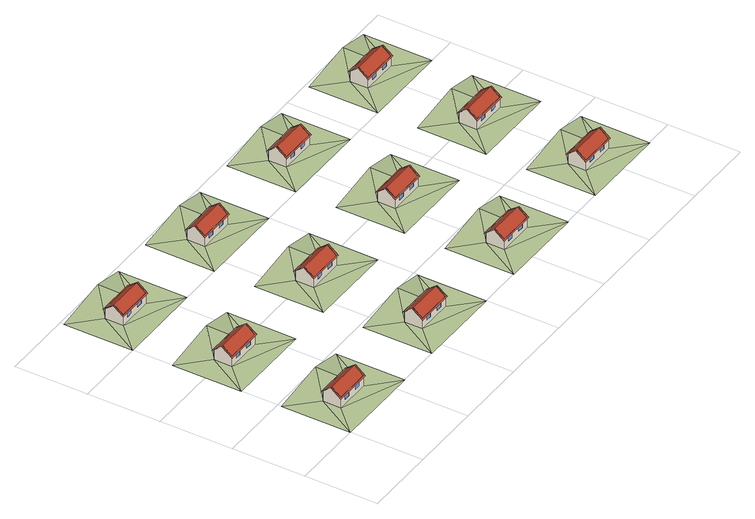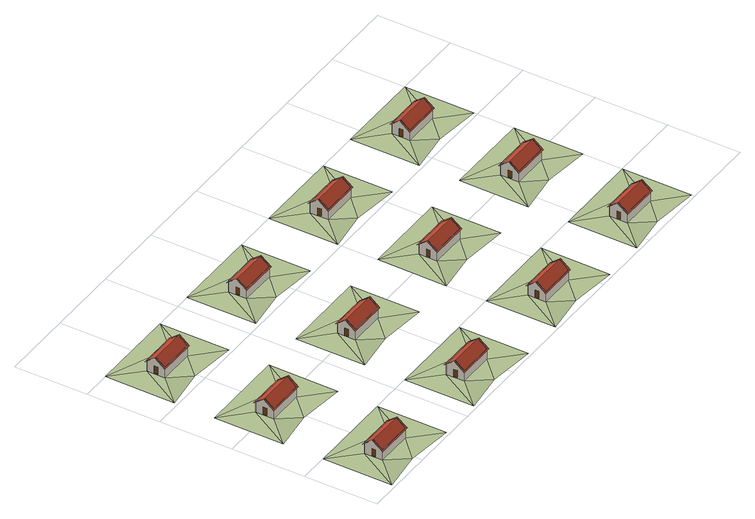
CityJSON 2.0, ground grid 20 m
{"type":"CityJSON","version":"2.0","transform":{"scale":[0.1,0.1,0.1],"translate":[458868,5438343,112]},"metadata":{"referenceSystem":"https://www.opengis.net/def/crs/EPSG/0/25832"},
"CityObjects":{
"building1":{"type":"Building","attributes":{"name":"Example Building LOD4","function":"1000","yearOfConstruction":1985,"roofType":"1030","measuredHeight":5,"storeysAboveGround":1,"storeyHeightsAboveGround":3},"address":[{"country":"Germany","locality":"Eggenstein-Leopoldshafen","thoroughfareNumber":"1","thoroughfareName":"Hermann-von-Helmholtz-Platz","postcode":"76344"}],"geometry":[{"type":"MultiSurface","lod":"3","boundaries":[[[0,1,2,3]],[[4,5,6,7]],[[1,8,9,2],[4,7,10,11],[12,13,14,15]],[[14,16,17,15]],[[15,17,18,12]],[[11,19,5,4]],[[13,20,16,14]],[[12,18,20,13]],[[7,6,21,10]],[[10,21,19,11]],[[19,21,6,5]],[[17,16,20,18]],[[3,22,23,0]],[[24,25,26,27]],[[28,29,25,24]],[[0,23,30,8,1],[27,24,28,31]],[[31,32,29,28]],[[27,26,32,31]],[[26,25,29,32]],[[2,9,33,22,3]],[[22,33,30,23]],[[33,22,23,30,34,35,36,37]],[[8,30,33,9]],[[34,30,8,9,33,37,38,39]]],"semantics":{"surfaces":[{"type":"GroundSurface"},{"type":"WallSurface"},{"type":"Window"},{"type":"Door"},{"type":"RoofSurface"}],"values":[0,1,1,1,1,1,1,1,1,1,2,2,1,1,1,1,1,1,3,1,4,4,4,4]}}]},
"building2":{"type":"Building","attributes":{"name":"Example Building LOD4","function":"1000","yearOfConstruction":1985,"roofType":"1030","measuredHeight":5,"storeysAboveGround":1,"storeyHeightsAboveGround":3},"address":[{"country":"Germany","locality":"Eggenstein-Leopoldshafen","thoroughfareNumber":"1","thoroughfareName":"Hermann-von-Helmholtz-Platz","postcode":"76344"}],"geometry":[{"type":"MultiSurface","lod":"3","boundaries":[[[40,41,42,43]],[[44,45,46,47]],[[41,48,49,42],[44,47,50,51],[52,53,54,55]],[[54,56,57,55]],[[55,57,58,52]],[[51,59,45,44]],[[53,60,56,54]],[[52,58,60,53]],[[47,46,61,50]],[[50,61,59,51]],[[59,61,46,45]],[[57,56,60,58]],[[43,62,63,40]],[[64,65,66,67]],[[68,69,65,64]],[[40,63,70,48,41],[67,64,68,71]],[[71,72,69,68]],[[67,66,72,71]],[[66,65,69,72]],[[42,49,73,62,43]],[[62,73,70,63]],[[73,62,63,70,74,75,76,77]],[[48,70,73,49]],[[74,70,48,49,73,77,78,79]]],"semantics":{"surfaces":[{"type":"GroundSurface"},{"type":"WallSurface"},{"type":"Window"},{"type":"Door"},{"type":"RoofSurface"}],"values":[0,1,1,1,1,1,1,1,1,1,2,2,1,1,1,1,1,1,3,1,4,4,4,4]}}]},
"building3":{"type":"Building","attributes":{"name":"Example Building LOD4","function":"1000","yearOfConstruction":1985,"roofType":"1030","measuredHeight":5,"storeysAboveGround":1,"storeyHeightsAboveGround":3},"address":[{"country":"Germany","locality":"Eggenstein-Leopoldshafen","thoroughfareNumber":"1","thoroughfareName":"Hermann-von-Helmholtz-Platz","postcode":"76344"}],"geometry":[{"type":"MultiSurface","lod":"3","boundaries":[[[80,81,82,83]],[[84,85,86,87]],[[81,88,89,82],[84,87,90,91],[92,93,94,95]],[[94,96,97,95]],[[95,97,98,92]],[[91,99,85,84]],[[93,100,96,94]],[[92,98,100,93]],[[87,86,101,90]],[[90,101,99,91]],[[99,101,86,85]],[[97,96,100,98]],[[83,102,103,80]],[[104,105,106,107]],[[108,109,105,104]],[[80,103,110,88,81],[107,104,108,111]],[[111,112,109,108]],[[107,106,112,111]],[[106,105,109,112]],[[82,89,113,102,83]],[[102,113,110,103]],[[113,102,103,110,114,115,116,117]],[[88,110,113,89]],[[114,110,88,89,113,117,118,119]]],"semantics":{"surfaces":[{"type":"GroundSurface"},{"type":"WallSurface"},{"type":"Window"},{"type":"Door"},{"type":"RoofSurface"}],"values":[0,1,1,1,1,1,1,1,1,1,2,2,1,1,1,1,1,1,3,1,4,4,4,4]}}]},
"building4":{"type":"Building","attributes":{"name":"Example Building LOD4","function":"1000","yearOfConstruction":1985,"roofType":"1030","measuredHeight":5,"storeysAboveGround":1,"storeyHeightsAboveGround":3},"address":[{"country":"Germany","locality":"Eggenstein-Leopoldshafen","thoroughfareNumber":"1","thoroughfareName":"Hermann-von-Helmholtz-Platz","postcode":"76344"}],"geometry":[{"type":"MultiSurface","lod":"3","boundaries":[[[120,121,122,123]],[[124,125,126,127]],[[121,128,129,122],[124,127,130,131],[132,133,134,135]],[[134,136,137,135]],[[135,137,138,132]],[[131,139,125,124]],[[133,140,136,134]],[[132,138,140,133]],[[127,126,141,130]],[[130,141,139,131]],[[139,141,126,125]],[[137,136,140,138]],[[123,142,143,120]],[[144,145,146,147]],[[148,149,145,144]],[[120,143,150,128,121],[147,144,148,151]],[[151,152,149,148]],[[147,146,152,151]],[[146,145,149,152]],[[122,129,153,142,123]],[[142,153,150,143]],[[153,142,143,150,154,155,156,157]],[[128,150,153,129]],[[154,150,128,129,153,157,158,159]]],"semantics":{"surfaces":[{"type":"GroundSurface"},{"type":"WallSurface"},{"type":"Window"},{"type":"Door"},{"type":"RoofSurface"}],"values":[0,1,1,1,1,1,1,1,1,1,2,2,1,1,1,1,1,1,3,1,4,4,4,4]}}]},
"building5":{"type":"Building","attributes":{"name":"Example Building LOD4","function":"1000","yearOfConstruction":1985,"roofType":"1030","measuredHeight":5,"storeysAboveGround":1,"storeyHeightsAboveGround":3},"address":[{"country":"Germany","locality":"Eggenstein-Leopoldshafen","thoroughfareNumber":"1","thoroughfareName":"Hermann-von-Helmholtz-Platz","postcode":"76344"}],"geometry":[{"type":"MultiSurface","lod":"3","boundaries":[[[160,161,162,163]],[[164,165,166,167]],[[161,168,169,162],[164,167,170,171],[172,173,174,175]],[[174,176,177,175]],[[175,177,178,172]],[[171,179,165,164]],[[173,180,176,174]],[[172,178,180,173]],[[167,166,181,170]],[[170,181,179,171]],[[179,181,166,165]],[[177,176,180,178]],[[163,182,183,160]],[[184,185,186,187]],[[188,189,185,184]],[[160,183,190,168,161],[187,184,188,191]],[[191,192,189,188]],[[187,186,192,191]],[[186,185,189,192]],[[162,169,193,182,163]],[[182,193,190,183]],[[193,182,183,190,194,195,196,197]],[[168,190,193,169]],[[194,190,168,169,193,197,198,199]]],"semantics":{"surfaces":[{"type":"GroundSurface"},{"type":"WallSurface"},{"type":"Window"},{"type":"Door"},{"type":"RoofSurface"}],"values":[0,1,1,1,1,1,1,1,1,1,2,2,1,1,1,1,1,1,3,1,4,4,4,4]}}]},
"building6":{"type":"Building","attributes":{"name":"Example Building LOD4","function":"1000","yearOfConstruction":1985,"roofType":"1030","measuredHeight":5,"storeysAboveGround":1,"storeyHeightsAboveGround":3},"address":[{"country":"Germany","locality":"Eggenstein-Leopoldshafen","thoroughfareNumber":"1","thoroughfareName":"Hermann-von-Helmholtz-Platz","postcode":"76344"}],"geometry":[{"type":"MultiSurface","lod":"3","boundaries":[[[200,201,202,203]],[[204,205,206,207]],[[201,208,209,202],[204,207,210,211],[212,213,214,215]],[[214,216,217,215]],[[215,217,218,212]],[[211,219,205,204]],[[213,220,216,214]],[[212,218,220,213]],[[207,206,221,210]],[[210,221,219,211]],[[219,221,206,205]],[[217,216,220,218]],[[203,222,223,200]],[[224,225,226,227]],[[228,229,225,224]],[[200,223,230,208,201],[227,224,228,231]],[[231,232,229,228]],[[227,226,232,231]],[[226,225,229,232]],[[202,209,233,222,203]],[[222,233,230,223]],[[233,222,223,230,234,235,236,237]],[[208,230,233,209]],[[234,230,208,209,233,237,238,239]]],"semantics":{"surfaces":[{"type":"GroundSurface"},{"type":"WallSurface"},{"type":"Window"},{"type":"Door"},{"type":"RoofSurface"}],"values":[0,1,1,1,1,1,1,1,1,1,2,2,1,1,1,1,1,1,3,1,4,4,4,4]}}]},
"building7":{"type":"Building","attributes":{"name":"Example Building LOD4","function":"1000","yearOfConstruction":1985,"roofType":"1030","measuredHeight":5,"storeysAboveGround":1,"storeyHeightsAboveGround":3},"address":[{"country":"Germany","locality":"Eggenstein-Leopoldshafen","thoroughfareNumber":"1","thoroughfareName":"Hermann-von-Helmholtz-Platz","postcode":"76344"}],"geometry":[{"type":"MultiSurface","lod":"3","boundaries":[[[240,241,242,243]],[[244,245,246,247]],[[241,248,249,242],[244,247,250,251],[252,253,254,255]],[[254,256,257,255]],[[255,257,258,252]],[[251,259,245,244]],[[253,260,256,254]],[[252,258,260,253]],[[247,246,261,250]],[[250,261,259,251]],[[259,261,246,245]],[[257,256,260,258]],[[243,262,263,240]],[[264,265,266,267]],[[268,269,265,264]],[[240,263,270,248,241],[267,264,268,271]],[[271,272,269,268]],[[267,266,272,271]],[[266,265,269,272]],[[242,249,273,262,243]],[[262,273,270,263]],[[273,262,263,270,274,275,276,277]],[[248,270,273,249]],[[274,270,248,249,273,277,278,279]]],"semantics":{"surfaces":[{"type":"GroundSurface"},{"type":"WallSurface"},{"type":"Window"},{"type":"Door"},{"type":"RoofSurface"}],"values":[0,1,1,1,1,1,1,1,1,1,2,2,1,1,1,1,1,1,3,1,4,4,4,4]}}]},
"building8":{"type":"Building","attributes":{"name":"Example Building LOD4","function":"1000","yearOfConstruction":1985,"roofType":"1030","measuredHeight":5,"storeysAboveGround":1,"storeyHeightsAboveGround":3},"address":[{"country":"Germany","locality":"Eggenstein-Leopoldshafen","thoroughfareNumber":"1","thoroughfareName":"Hermann-von-Helmholtz-Platz","postcode":"76344"}],"geometry":[{"type":"MultiSurface","lod":"3","boundaries":[[[280,281,282,283]],[[284,285,286,287]],[[281,288,289,282],[284,287,290,291],[292,293,294,295]],[[294,296,297,295]],[[295,297,298,292]],[[291,299,285,284]],[[293,300,296,294]],[[292,298,300,293]],[[287,286,301,290]],[[290,301,299,291]],[[299,301,286,285]],[[297,296,300,298]],[[283,302,303,280]],[[304,305,306,307]],[[308,309,305,304]],[[280,303,310,288,281],[307,304,308,311]],[[311,312,309,308]],[[307,306,312,311]],[[306,305,309,312]],[[282,289,313,302,283]],[[302,313,310,303]],[[313,302,303,310,314,315,316,317]],[[288,310,313,289]],[[314,310,288,289,313,317,318,319]]],"semantics":{"surfaces":[{"type":"GroundSurface"},{"type":"WallSurface"},{"type":"Window"},{"type":"Door"},{"type":"RoofSurface"}],"values":[0,1,1,1,1,1,1,1,1,1,2,2,1,1,1,1,1,1,3,1,4,4,4,4]}}]},
"building9":{"type":"Building","attributes":{"name":"Example Building LOD4","function":"1000","yearOfConstruction":1985,"roofType":"1030","measuredHeight":5,"storeysAboveGround":1,"storeyHeightsAboveGround":3},"address":[{"country":"Germany","locality":"Eggenstein-Leopoldshafen","thoroughfareNumber":"1","thoroughfareName":"Hermann-von-Helmholtz-Platz","postcode":"76344"}],"geometry":[{"type":"MultiSurface","lod":"3","boundaries":[[[320,321,322,323]],[[324,325,326,327]],[[321,328,329,322],[324,327,330,331],[332,333,334,335]],[[334,336,337,335]],[[335,337,338,332]],[[331,339,325,324]],[[333,340,336,334]],[[332,338,340,333]],[[327,326,341,330]],[[330,341,339,331]],[[339,341,326,325]],[[337,336,340,338]],[[323,342,343,320]],[[344,345,346,347]],[[348,349,345,344]],[[320,343,350,328,321],[347,344,348,351]],[[351,352,349,348]],[[347,346,352,351]],[[346,345,349,352]],[[322,329,353,342,323]],[[342,353,350,343]],[[353,342,343,350,354,355,356,357]],[[328,350,353,329]],[[354,350,328,329,353,357,358,359]]],"semantics":{"surfaces":[{"type":"GroundSurface"},{"type":"WallSurface"},{"type":"Window"},{"type":"Door"},{"type":"RoofSurface"}],"values":[0,1,1,1,1,1,1,1,1,1,2,2,1,1,1,1,1,1,3,1,4,4,4,4]}}]},
"building10":{"type":"Building","attributes":{"name":"Example Building LOD4","function":"1000","yearOfConstruction":1985,"roofType":"1030","measuredHeight":5,"storeysAboveGround":1,"storeyHeightsAboveGround":3},"address":[{"country":"Germany","locality":"Eggenstein-Leopoldshafen","thoroughfareNumber":"1","thoroughfareName":"Hermann-von-Helmholtz-Platz","postcode":"76344"}],"geometry":[{"type":"MultiSurface","lod":"3","boundaries":[[[360,361,362,363]],[[364,365,366,367]],[[361,368,369,362],[364,367,370,371],[372,373,374,375]],[[374,376,377,375]],[[375,377,378,372]],[[371,379,365,364]],[[373,380,376,374]],[[372,378,380,373]],[[367,366,381,370]],[[370,381,379,371]],[[379,381,366,365]],[[377,376,380,378]],[[363,382,383,360]],[[384,385,386,387]],[[388,389,385,384]],[[360,383,390,368,361],[387,384,388,391]],[[391,392,389,388]],[[387,386,392,391]],[[386,385,389,392]],[[362,369,393,382,363]],[[382,393,390,383]],[[393,382,383,390,394,395,396,397]],[[368,390,393,369]],[[394,390,368,369,393,397,398,399]]],"semantics":{"surfaces":[{"type":"GroundSurface"},{"type":"WallSurface"},{"type":"Window"},{"type":"Door"},{"type":"RoofSurface"}],"values":[0,1,1,1,1,1,1,1,1,1,2,2,1,1,1,1,1,1,3,1,4,4,4,4]}}]},
"building11":{"type":"Building","attributes":{"name":"Example Building LOD4","function":"1000","yearOfConstruction":1985,"roofType":"1030","measuredHeight":5,"storeysAboveGround":1,"storeyHeightsAboveGround":3},"address":[{"country":"Germany","locality":"Eggenstein-Leopoldshafen","thoroughfareNumber":"1","thoroughfareName":"Hermann-von-Helmholtz-Platz","postcode":"76344"}],"geometry":[{"type":"MultiSurface","lod":"3","boundaries":[[[400,401,402,403]],[[404,405,406,407]],[[401,408,409,402],[404,407,410,411],[412,413,414,415]],[[414,416,417,415]],[[415,417,418,412]],[[411,419,405,404]],[[413,420,416,414]],[[412,418,420,413]],[[407,406,421,410]],[[410,421,419,411]],[[419,421,406,405]],[[417,416,420,418]],[[403,422,423,400]],[[424,425,426,427]],[[428,429,425,424]],[[400,423,430,408,401],[427,424,428,431]],[[431,432,429,428]],[[427,426,432,431]],[[426,425,429,432]],[[402,409,433,422,403]],[[422,433,430,423]],[[433,422,423,430,434,435,436,437]],[[408,430,433,409]],[[434,430,408,409,433,437,438,439]]],"semantics":{"surfaces":[{"type":"GroundSurface"},{"type":"WallSurface"},{"type":"Window"},{"type":"Door"},{"type":"RoofSurface"}],"values":[0,1,1,1,1,1,1,1,1,1,2,2,1,1,1,1,1,1,3,1,4,4,4,4]}}]},
"building12":{"type":"Building","attributes":{"name":"Example Building LOD4","function":"1000","yearOfConstruction":1985,"roofType":"1030","measuredHeight":5,"storeysAboveGround":1,"storeyHeightsAboveGround":3},"address":[{"country":"Germany","locality":"Eggenstein-Leopoldshafen","thoroughfareNumber":"1","thoroughfareName":"Hermann-von-Helmholtz-Platz","postcode":"76344"}],"geometry":[{"type":"MultiSurface","lod":"3","boundaries":[[[440,441,442,443]],[[444,445,446,447]],[[441,448,449,442],[444,447,450,451],[452,453,454,455]],[[454,456,457,455]],[[455,457,458,452]],[[451,459,445,444]],[[453,460,456,454]],[[452,458,460,453]],[[447,446,461,450]],[[450,461,459,451]],[[459,461,446,445]],[[457,456,460,458]],[[443,462,463,440]],[[464,465,466,467]],[[468,469,465,464]],[[440,463,470,448,441],[467,464,468,471]],[[471,472,469,468]],[[467,466,472,471]],[[466,465,469,472]],[[442,449,473,462,443]],[[462,473,470,463]],[[473,462,463,470,474,475,476,477]],[[448,470,473,449]],[[474,470,448,449,473,477,478,479]]],"semantics":{"surfaces":[{"type":"GroundSurface"},{"type":"WallSurface"},{"type":"Window"},{"type":"Door"},{"type":"RoofSurface"}],"values":[0,1,1,1,1,1,1,1,1,1,2,2,1,1,1,1,1,1,3,1,4,4,4,4]}}]},
"terrain1":{"type":"TINRelief","attributes":{"name":"Ground","lod":3},"geometry":[{"type":"CompositeSurface","lod":"3","boundaries":[[[3,480,481]],[[0,480,3]],[[0,482,480]],[[1,482,0]],[[483,482,1]],[[483,1,2]],[[483,2,484]],[[2,3,484]],[[3,481,484]]]}]},
"terrain2":{"type":"TINRelief","attributes":{"name":"Ground","lod":3},"geometry":[{"type":"CompositeSurface","lod":"3","boundaries":[[[43,485,486]],[[40,485,43]],[[40,487,485]],[[41,487,40]],[[488,487,41]],[[488,41,42]],[[488,42,489]],[[42,43,489]],[[43,486,489]]]}]},
"terrain3":{"type":"TINRelief","attributes":{"name":"Ground","lod":3},"geometry":[{"type":"CompositeSurface","lod":"3","boundaries":[[[83,490,491]],[[80,490,83]],[[80,492,490]],[[81,492,80]],[[493,492,81]],[[493,81,82]],[[493,82,494]],[[82,83,494]],[[83,491,494]]]}]},
"terrain4":{"type":"TINRelief","attributes":{"name":"Ground","lod":3},"geometry":[{"type":"CompositeSurface","lod":"3","boundaries":[[[123,495,496]],[[120,495,123]],[[120,497,495]],[[121,497,120]],[[498,497,121]],[[498,121,122]],[[498,122,499]],[[122,123,499]],[[123,496,499]]]}]},
"terrain5":{"type":"TINRelief","attributes":{"name":"Ground","lod":3},"geometry":[{"type":"CompositeSurface","lod":"3","boundaries":[[[163,500,501]],[[160,500,163]],[[160,502,500]],[[161,502,160]],[[503,502,161]],[[503,161,162]],[[503,162,504]],[[162,163,504]],[[163,501,504]]]}]},
"terrain6":{"type":"TINRelief","attributes":{"name":"Ground","lod":3},"geometry":[{"type":"CompositeSurface","lod":"3","boundaries":[[[203,505,506]],[[200,505,203]],[[200,507,505]],[[201,507,200]],[[508,507,201]],[[508,201,202]],[[508,202,509]],[[202,203,509]],[[203,506,509]]]}]},
"terrain7":{"type":"TINRelief","attributes":{"name":"Ground","lod":3},"geometry":[{"type":"CompositeSurface","lod":"3","boundaries":[[[243,510,511]],[[240,510,243]],[[240,512,510]],[[241,512,240]],[[513,512,241]],[[513,241,242]],[[513,242,514]],[[242,243,514]],[[243,511,514]]]}]},
"terrain8":{"type":"TINRelief","attributes":{"name":"Ground","lod":3},"geometry":[{"type":"CompositeSurface","lod":"3","boundaries":[[[283,515,516]],[[280,515,283]],[[280,517,515]],[[281,517,280]],[[518,517,281]],[[518,281,282]],[[518,282,519]],[[282,283,519]],[[283,516,519]]]}]},
"terrain9":{"type":"TINRelief","attributes":{"name":"Ground","lod":3},"geometry":[{"type":"CompositeSurface","lod":"3","boundaries":[[[323,520,521]],[[320,520,323]],[[320,522,520]],[[321,522,320]],[[523,522,321]],[[523,321,322]],[[523,322,524]],[[322,323,524]],[[323,521,524]]]}]},
"terrain10":{"type":"TINRelief","attributes":{"name":"Ground","lod":3},"geometry":[{"type":"CompositeSurface","lod":"3","boundaries":[[[363,525,526]],[[360,525,363]],[[360,527,525]],[[361,527,360]],[[528,527,361]],[[528,361,362]],[[528,362,529]],[[362,363,529]],[[363,526,529]]]}]},
"terrain11":{"type":"TINRelief","attributes":{"name":"Ground","lod":3},"geometry":[{"type":"CompositeSurface","lod":"3","boundaries":[[[403,530,531]],[[400,530,403]],[[400,532,530]],[[401,532,400]],[[533,532,401]],[[533,401,402]],[[533,402,534]],[[402,403,534]],[[403,531,534]]]}]},
"terrain12":{"type":"TINRelief","attributes":{"name":"Ground","lod":3},"geometry":[{"type":"CompositeSurface","lod":"3","boundaries":[[[443,535,536]],[[440,535,443]],[[440,537,535]],[[441,537,440]],[[538,537,441]],[[538,441,442]],[[538,442,539]],[[442,443,539]],[[443,536,539]]]}]}
},
"vertices":[
[170,120,0],[170,70,0],[70,70,0],[70,120,0],[105,70,22],[105,71,22],[105,71,12],[105,70,12],[170,70,30],[70,70,30],[90,70,12],[90,70,22],[150,70,22],[150,70,12],[135,70,12],[135,70,22],[135,71,12],[135,71,22],[150,71,22],[90,71,22],[150,71,12],[90,71,12],[70,120,30],[170,120,30],[170,100,22],[169,100,22],[169,100,2],[170,100,2],[170,90,22],[169,90,22],[170,95,50],[170,90,2],[169,90,2],[70,95,50],[174,95,50],[174,123,28],[66,123,28],[66,95,50],[66,67,28],[174,67,28],
[170,420,0],[170,370,0],[70,370,0],[70,420,0],[105,370,22],[105,371,22],[105,371,12],[105,370,12],[170,370,30],[70,370,30],[90,370,12],[90,370,22],[150,370,22],[150,370,12],[135,370,12],[135,370,22],[135,371,12],[135,371,22],[150,371,22],[90,371,22],[150,371,12],[90,371,12],[70,420,30],[170,420,30],[170,400,22],[169,400,22],[169,400,2],[170,400,2],[170,390,22],[169,390,22],[170,395,50],[170,390,2],[169,390,2],[70,395,50],[174,395,50],[174,423,28],[66,423,28],[66,395,50],[66,367,28],[174,367,28],
[170,720,0],[170,670,0],[70,670,0],[70,720,0],[105,670,22],[105,671,22],[105,671,12],[105,670,12],[170,670,30],[70,670,30],[90,670,12],[90,670,22],[150,670,22],[150,670,12],[135,670,12],[135,670,22],[135,671,12],[135,671,22],[150,671,22],[90,671,22],[150,671,12],[90,671,12],[70,720,30],[170,720,30],[170,700,22],[169,700,22],[169,700,2],[170,700,2],[170,690,22],[169,690,22],[170,695,50],[170,690,2],[169,690,2],[70,695,50],[174,695,50],[174,723,28],[66,723,28],[66,695,50],[66,667,28],[174,667,28],
[530,120,0],[530,70,0],[430,70,0],[430,120,0],[465,70,22],[465,71,22],[465,71,12],[465,70,12],[530,70,30],[430,70,30],[450,70,12],[450,70,22],[510,70,22],[510,70,12],[495,70,12],[495,70,22],[495,71,12],[495,71,22],[510,71,22],[450,71,22],[510,71,12],[450,71,12],[430,120,30],[530,120,30],[530,100,22],[529,100,22],[529,100,2],[530,100,2],[530,90,22],[529,90,22],[530,95,50],[530,90,2],[529,90,2],[430,95,50],[534,95,50],[534,123,28],[426,123,28],[426,95,50],[426,67,28],[534,67,28],
[530,420,0],[530,370,0],[430,370,0],[430,420,0],[465,370,22],[465,371,22],[465,371,12],[465,370,12],[530,370,30],[430,370,30],[450,370,12],[450,370,22],[510,370,22],[510,370,12],[495,370,12],[495,370,22],[495,371,12],[495,371,22],[510,371,22],[450,371,22],[510,371,12],[450,371,12],[430,420,30],[530,420,30],[530,400,22],[529,400,22],[529,400,2],[530,400,2],[530,390,22],[529,390,22],[530,395,50],[530,390,2],[529,390,2],[430,395,50],[534,395,50],[534,423,28],[426,423,28],[426,395,50],[426,367,28],[534,367,28],
[530,720,0],[530,670,0],[430,670,0],[430,720,0],[465,670,22],[465,671,22],[465,671,12],[465,670,12],[530,670,30],[430,670,30],[450,670,12],[450,670,22],[510,670,22],[510,670,12],[495,670,12],[495,670,22],[495,671,12],[495,671,22],[510,671,22],[450,671,22],[510,671,12],[450,671,12],[430,720,30],[530,720,30],[530,700,22],[529,700,22],[529,700,2],[530,700,2],[530,690,22],[529,690,22],[530,695,50],[530,690,2],[529,690,2],[430,695,50],[534,695,50],[534,723,28],[426,723,28],[426,695,50],[426,667,28],[534,667,28],
[890,120,0],[890,70,0],[790,70,0],[790,120,0],[825,70,22],[825,71,22],[825,71,12],[825,70,12],[890,70,30],[790,70,30],[810,70,12],[810,70,22],[870,70,22],[870,70,12],[855,70,12],[855,70,22],[855,71,12],[855,71,22],[870,71,22],[810,71,22],[870,71,12],[810,71,12],[790,120,30],[890,120,30],[890,100,22],[889,100,22],[889,100,2],[890,100,2],[890,90,22],[889,90,22],[890,95,50],[890,90,2],[889,90,2],[790,95,50],[894,95,50],[894,123,28],[786,123,28],[786,95,50],[786,67,28],[894,67,28],
[890,420,0],[890,370,0],[790,370,0],[790,420,0],[825,370,22],[825,371,22],[825,371,12],[825,370,12],[890,370,30],[790,370,30],[810,370,12],[810,370,22],[870,370,22],[870,370,12],[855,370,12],[855,370,22],[855,371,12],[855,371,22],[870,371,22],[810,371,22],[870,371,12],[810,371,12],[790,420,30],[890,420,30],[890,400,22],[889,400,22],[889,400,2],[890,400,2],[890,390,22],[889,390,22],[890,395,50],[890,390,2],[889,390,2],[790,395,50],[894,395,50],[894,423,28],[786,423,28],[786,395,50],[786,367,28],[894,367,28],
[890,720,0],[890,670,0],[790,670,0],[790,720,0],[825,670,22],[825,671,22],[825,671,12],[825,670,12],[890,670,30],[790,670,30],[810,670,12],[810,670,22],[870,670,22],[870,670,12],[855,670,12],[855,670,22],[855,671,12],[855,671,22],[870,671,22],[810,671,22],[870,671,12],[810,671,12],[790,720,30],[890,720,30],[890,700,22],[889,700,22],[889,700,2],[890,700,2],[890,690,22],[889,690,22],[890,695,50],[890,690,2],[889,690,2],[790,695,50],[894,695,50],[894,723,28],[786,723,28],[786,695,50],[786,667,28],[894,667,28],
[1250,120,0],[1250,70,0],[1150,70,0],[1150,120,0],[1185,70,22],[1185,71,22],[1185,71,12],[1185,70,12],[1250,70,30],[1150,70,30],[1170,70,12],[1170,70,22],[1230,70,22],[1230,70,12],[1215,70,12],[1215,70,22],[1215,71,12],[1215,71,22],[1230,71,22],[1170,71,22],[1230,71,12],[1170,71,12],[1150,120,30],[1250,120,30],[1250,100,22],[1249,100,22],[1249,100,2],[1250,100,2],[1250,90,22],[1249,90,22],[1250,95,50],[1250,90,2],[1249,90,2],[1150,95,50],[1254,95,50],[1254,123,28],[1146,123,28],[1146,95,50],[1146,67,28],[1254,67,28],
[1250,420,0],[1250,370,0],[1150,370,0],[1150,420,0],[1185,370,22],[1185,371,22],[1185,371,12],[1185,370,12],[1250,370,30],[1150,370,30],[1170,370,12],[1170,370,22],[1230,370,22],[1230,370,12],[1215,370,12],[1215,370,22],[1215,371,12],[1215,371,22],[1230,371,22],[1170,371,22],[1230,371,12],[1170,371,12],[1150,420,30],[1250,420,30],[1250,400,22],[1249,400,22],[1249,400,2],[1250,400,2],[1250,390,22],[1249,390,22],[1250,395,50],[1250,390,2],[1249,390,2],[1150,395,50],[1254,395,50],[1254,423,28],[1146,423,28],[1146,395,50],[1146,367,28],[1254,367,28],
[1250,720,0],[1250,670,0],[1150,670,0],[1150,720,0],[1185,670,22],[1185,671,22],[1185,671,12],[1185,670,12],[1250,670,30],[1150,670,30],[1170,670,12],[1170,670,22],[1230,670,22],[1230,670,12],[1215,670,12],[1215,670,22],[1215,671,12],[1215,671,22],[1230,671,22],[1170,671,22],[1230,671,12],[1170,671,12],[1150,720,30],[1250,720,30],[1250,700,22],[1249,700,22],[1249,700,2],[1250,700,2],[1250,690,22],[1249,690,22],[1250,695,50],[1250,690,2],[1249,690,2],[1150,695,50],[1254,695,50],[1254,723,28],[1146,723,28],[1146,695,50],[1146,667,28],[1254,667,28],
[150,190,20],[0,190,0],[240,190,0],[240,0,0],[0,0,0],
[150,490,20],[0,490,0],[240,490,0],[240,300,0],[0,300,0],
[150,790,20],[0,790,0],[240,790,0],[240,600,0],[0,600,0],
[510,190,20],[360,190,0],[600,190,0],[600,0,0],[360,0,0],
[510,490,20],[360,490,0],[600,490,0],[600,300,0],[360,300,0],
[510,790,20],[360,790,0],[600,790,0],[600,600,0],[360,600,0],
[870,190,20],[720,190,0],[960,190,0],[960,0,0],[720,0,0],
[870,490,20],[720,490,0],[960,490,0],[960,300,0],[720,300,0],
[870,790,20],[720,790,0],[960,790,0],[960,600,0],[720,600,0],
[1230,190,20],[1080,190,0],[1320,190,0],[1320,0,0],[1080,0,0],
[1230,490,20],[1080,490,0],[1320,490,0],[1320,300,0],[1080,300,0],
[1230,790,20],[1080,790,0],[1320,790,0],[1320,600,0],[1080,600,0]
]}
